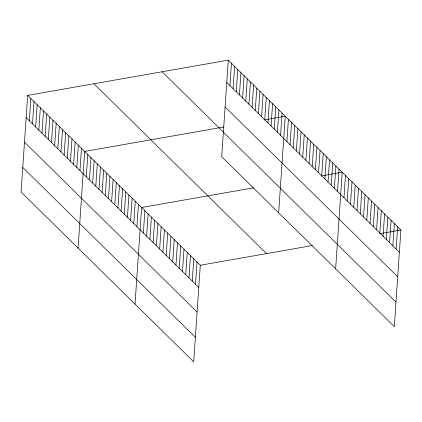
<?xml version="1.0" encoding="UTF-8"?>
<svg xmlns="http://www.w3.org/2000/svg" width="422" height="422" viewBox="0 0 422 422"><rect width="100%" height="100%" fill="white"/><g stroke="black" fill="none" stroke-linecap="round" stroke-linejoin="round"><path stroke-width="0.63" d="M27.688 95.383L200.297 265.238L193.714 361.849L21.1 191.994L27.688 95.383L228.286 60.151L400.9 230.006L394.312 326.617L221.703 156.762L228.286 60.151M29.334 120.766L30.853 98.495M32.499 123.878L34.013 101.612M35.664 126.996L37.178 104.725M38.824 130.108L40.343 107.837M41.989 133.22L43.508 110.954M45.154 136.338L46.673 114.067M48.319 139.45L49.838 117.179M51.484 142.562L53.003 120.296M54.649 145.68L56.168 123.409M57.814 148.792L59.333 126.521M60.979 151.904L62.498 129.638M64.144 155.022L65.663 132.751M67.309 158.134L68.828 135.863M70.474 161.246L71.988 138.98M73.639 164.364L75.153 142.093M76.799 167.476L78.318 145.205M79.964 170.588L81.483 148.322M78.059 248.046L84.648 151.435L223.866 126.985M86.294 176.818L87.813 154.547M89.459 179.93L90.978 157.664M92.624 183.048L94.143 160.777M95.789 186.16L97.308 163.889M98.954 189.272L100.473 167.006M102.119 192.385L103.638 170.119M105.284 195.502L106.798 173.231M108.449 198.614L109.963 176.349M111.614 201.727L113.128 179.461M114.773 204.844L116.293 182.573M117.938 207.956L119.458 185.691M121.103 211.069L122.623 188.803M124.268 214.186L125.788 191.915M127.433 217.298L128.953 195.033M130.598 220.411L132.118 198.145M133.763 223.528L135.283 201.257M136.928 226.64L138.448 204.369M135.024 304.098L141.613 207.487L253.691 187.801M143.353 232.965L144.873 210.694M146.613 236.172L148.133 213.901M149.873 239.379L151.392 217.108M153.133 242.587L154.652 220.321M156.393 245.794L157.912 223.528M159.653 249.006L161.172 226.735M162.913 252.214L164.432 229.943M166.178 255.421L167.692 233.155M169.438 258.628L170.952 236.362M172.698 261.84L174.217 239.569M175.958 265.048L177.477 242.777M179.218 268.255L180.737 245.984M182.478 271.462L183.997 249.196M185.738 274.669L187.257 252.403M188.998 277.882L190.517 255.611M192.258 281.089L193.777 258.818M195.518 284.296L197.037 262.025M229.932 85.534L231.451 63.263M233.097 88.646L234.616 66.381M236.262 91.764L237.781 69.493M239.427 94.876L240.946 72.605M242.592 97.988L244.111 75.723M245.757 101.106L247.276 78.835M248.922 104.218L250.441 81.947M252.087 107.33L253.606 85.065M255.252 110.448L256.771 88.177M258.417 113.56L259.931 91.289M261.582 116.672L263.096 94.407M264.747 119.79L266.261 97.519M267.907 122.902L269.426 100.631M271.072 126.014L272.591 103.749M274.237 129.132L275.756 106.861M277.402 132.244L278.921 109.973M280.567 135.357L282.086 113.091M278.662 212.815L285.251 116.203L264.188 119.901M286.897 141.586L288.416 119.315M290.062 144.699L291.581 122.433M293.227 147.816L294.746 125.545M296.392 150.928L297.906 128.657M299.557 154.041L301.071 131.775M302.722 157.158L304.236 134.887M305.881 160.27L307.401 137.999M309.046 163.383L310.566 141.117M312.211 166.5L313.731 144.229M315.376 169.612L316.896 147.341M318.541 172.725L320.061 150.459M321.706 175.837L323.226 153.571M324.871 178.954L326.391 156.683M328.036 182.067L329.556 159.801M331.201 185.179L332.721 162.913M334.366 188.296L335.88 166.025M337.531 191.409L339.045 169.143M335.627 268.867L342.21 172.255L321.147 175.953M343.956 197.733L345.47 175.462M347.216 200.941L348.73 178.67M350.476 204.148L351.995 181.882M353.736 207.355L355.255 185.089M356.996 210.567L358.515 188.296M360.256 213.775L361.775 191.504M363.516 216.982L365.035 194.711M366.776 220.189L368.295 197.923M370.036 223.396L371.555 201.13M373.296 226.609L374.815 204.338M376.561 229.816L378.075 207.545M379.821 233.023L381.335 210.752M383.081 236.23L384.6 213.965M386.341 239.438L387.86 217.172M389.601 242.65L391.12 220.379M392.861 245.857L394.38 223.586M396.121 249.064L397.64 226.799M200.297 265.238L312.38 245.551M379.837 233.704L400.9 230.006M226.772 82.422L399.381 252.272M225.095 106.956L397.709 276.806M162.09 71.777L223.57 132.276M223.375 132.228L395.984 302.083M93.884 83.756L266.498 253.611M26.169 117.654L198.778 287.503M24.497 142.188L197.106 312.037M22.772 167.46L195.386 337.315"/></g></svg>
